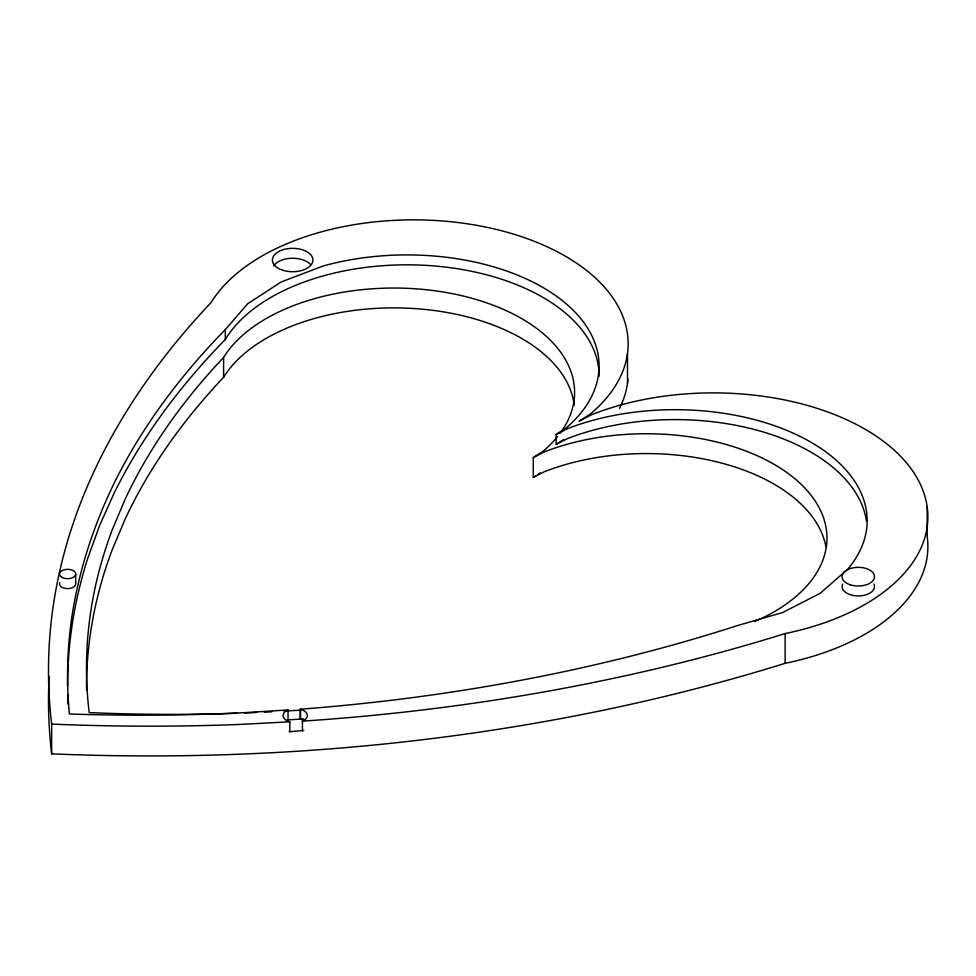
<?xml version="1.0" encoding="UTF-8"?>
<svg xmlns="http://www.w3.org/2000/svg" width="976" height="976" viewBox="0 0 976 976"><rect width="100%" height="100%" fill="white"/><g stroke="black" fill="none" stroke-linecap="round" stroke-linejoin="round"><path stroke-width="1.46" d="M286.615 720.508L288.042 719.873L288.042 709.955L242.975 712.748A1222.733 705.941 0 0 1 69.369 713.981A1219.231 703.916 0 0 1 72.297 614.05C79.532 568.557 94.074 524.466 114.204 483.083A1219.231 703.916 0 0 1 225.297 329.607L247.733 303.707L281.015 282.04L322.885 266.082A192.15 110.935 0 0 1 552.087 293.166A192.15 110.935 0 0 1 566.104 427.988L556.174 434.454L556.174 444.373L567.361 438.639A192.15 110.935 0 0 1 866.481 521.245M556.174 444.373L563.616 439.529M825.928 546.767A180.719 104.334 0 0 0 543.705 471.994L533.274 477.435L533.274 457.598L542.693 451.571A180.719 104.334 0 0 0 557.65 436.479M533.274 477.435L535.629 475.922M537.983 474.421L540.338 472.909M533.274 457.598L543.705 452.156A180.719 104.334 0 0 1 792.976 477.166A180.719 104.334 0 0 1 754.643 621.553M556.174 434.454L567.361 428.72A192.15 110.935 0 0 1 800.893 436.809A192.15 110.935 0 0 1 847.802 569.142L820.169 593.31L782.63 612.525L737.771 625.482A1222.733 705.941 0 0 1 300.571 709.186L300.571 719.105L301.279 719.397A12.151 7.015 0 0 1 303.792 720.508A12.151 7.015 0 0 0 301.279 709.479L300.571 709.186M288.042 709.955L286.615 710.589A12.151 7.015 0 0 0 289.128 721.618L289.823 721.789L289.823 731.707L303.792 730.426M302.426 731.036L302.426 721.118L303.792 720.508M288.042 719.873L300.571 719.105A1222.733 705.941 0 0 0 303.585 718.873M289.823 721.789L241.56 724.363A1337.352 772.114 0 0 1 51.667 724.082L51.667 753.838A1337.352 772.114 0 0 0 785.131 663.314A214.622 123.915 0 0 0 927.2 536.69L927.2 506.934M302.426 721.118L304.646 720.996A1337.352 772.114 0 0 0 785.131 633.558A214.622 123.915 0 0 0 904.374 460.416A214.622 123.915 0 0 0 591.48 414.763L579.085 421.217L590.273 414.068A214.622 123.915 0 0 0 511.192 233.423A214.622 123.915 0 0 0 211.304 302.267A1333.46 769.869 0 0 0 51.667 724.082M289.128 731.536L289.823 731.707M785.131 633.558L785.131 663.314M627.483 353.629L627.483 383.385M300.157 709.21L300.157 719.129M225.297 329.607L225.297 339.526A1219.231 703.916 0 0 0 114.204 493.002L99.711 525.271L87.877 557.906A1219.231 703.916 0 0 0 67.588 686.03M560.273 433.063A180.719 104.334 0 0 0 459.415 295.142A180.719 104.334 0 0 0 223.602 357.436L223.602 377.273A1122.778 648.235 0 0 0 124.965 519.464L112.386 549.305A1122.778 648.235 0 0 0 86.51 690.069M75.701 574.022L75.701 583.941A8.101 4.673 0 0 1 66.551 588.577A8.101 4.673 0 0 1 59.78 582.733M300.681 710.101A1126.048 650.126 0 0 1 284.004 711.138M271.865 711.797A1126.048 650.126 0 0 1 264.276 712.175M256.676 712.517A1126.048 650.126 0 0 1 244.512 713.017M236.912 713.285A1126.048 650.126 0 0 1 89.182 712.602A1122.778 648.235 0 0 1 112.386 529.468L124.965 499.627A1122.778 648.235 0 0 1 223.602 357.436M68.003 704.221A1219.231 703.916 0 0 1 67.686 695.119M225.297 339.526A192.15 110.935 0 0 1 439.285 266.411A192.15 110.935 0 0 1 599.069 376.407M873.935 584.16A16.202 9.357 0 0 1 858.282 595.933A16.202 9.357 0 0 1 842.642 584.16M223.602 377.273A180.719 104.334 0 0 1 418.704 308.867A180.719 104.334 0 0 1 574.205 405.345M627.958 379.005A214.622 123.915 0 0 1 619.516 408.346M51.667 753.838A1333.46 769.869 0 0 1 49.154 676.392M273.634 265.948A20.252 11.688 0 0 1 290.897 258.298A20.252 11.688 0 0 1 310.197 264.106M850.194 584.77A16.202 9.357 0 0 0 874.484 576.67A16.202 9.357 0 0 0 850.194 568.569A16.202 9.357 0 0 0 850.194 584.77M61.878 577.328A8.101 4.673 0 0 0 75.433 575.23A8.101 4.673 0 0 0 65.514 569.496A8.101 4.673 0 0 0 61.878 577.328M282.54 270.157A20.252 11.688 0 0 0 312.918 260.031A20.252 11.688 0 0 0 282.54 249.905A20.252 11.688 0 0 0 282.54 270.157"/></g></svg>
